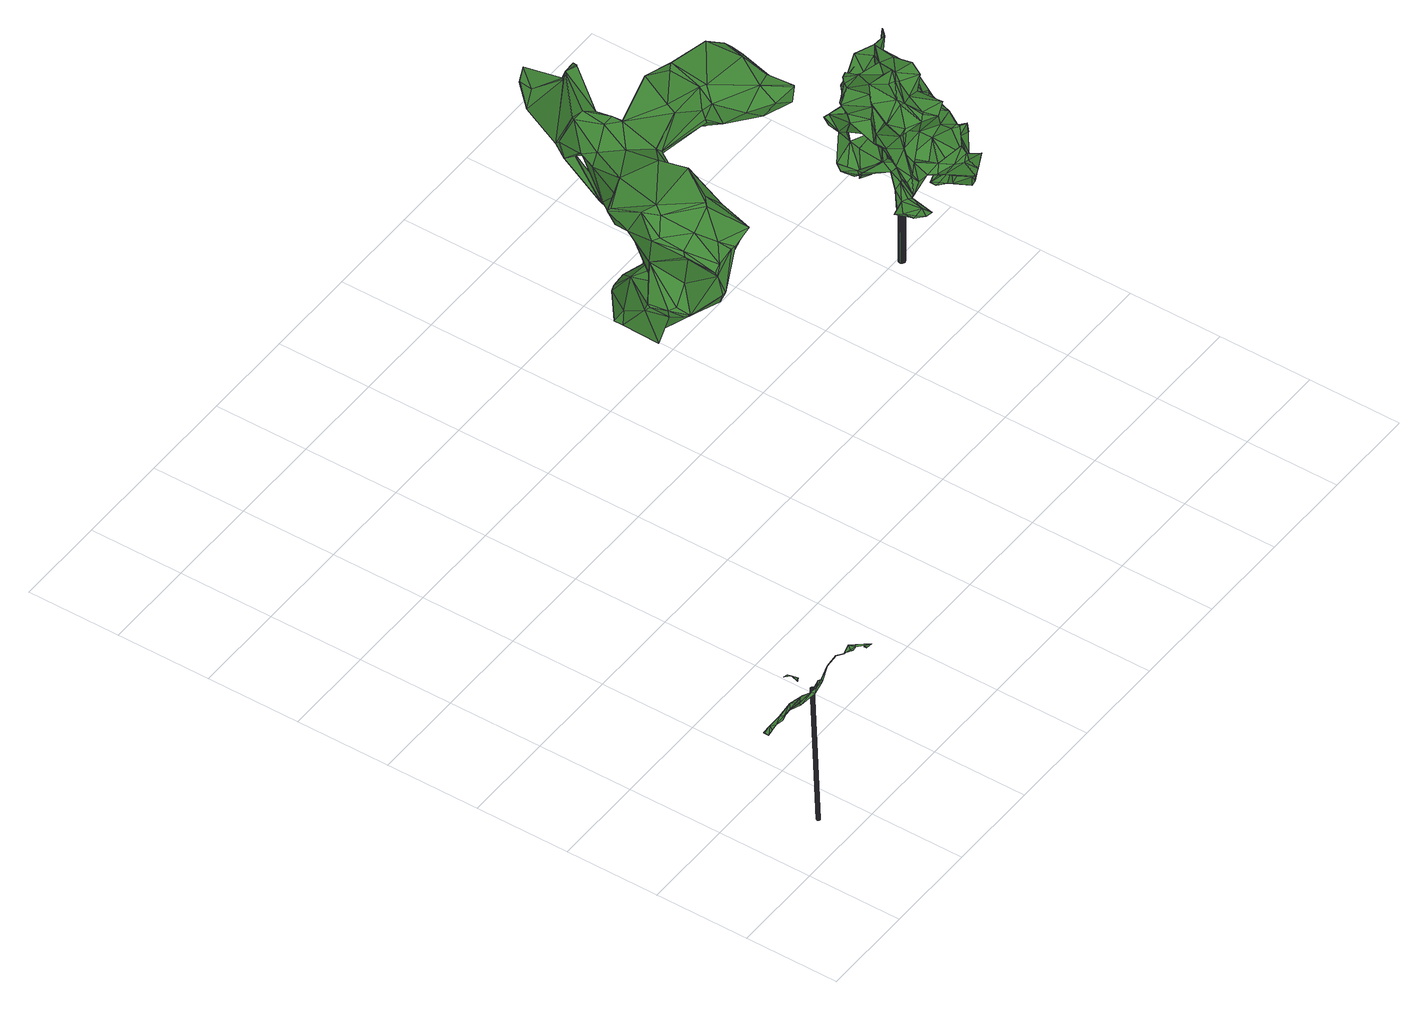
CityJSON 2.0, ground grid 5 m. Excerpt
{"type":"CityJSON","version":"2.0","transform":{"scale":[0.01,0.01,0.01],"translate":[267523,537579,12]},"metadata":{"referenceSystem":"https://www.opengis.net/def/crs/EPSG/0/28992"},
"CityObjects":{
"tree1":{"type":"SolitaryVegetationObject","attributes":{"gtid":402,"crown_width_m":3.44,"crown_median_z":21.38,"crown_r50_m":0.129,"crown_porosity":0.936,"trunk_H_m":8.37,"trunk_DBH_m":0.172,"trunk_radius_m":0.0861,"trunk_base_height_m":13.01,"original_gtid":"450"},"geometry":[{"type":"Solid","lod":"3","boundaries":[[[[0,1,2]],[[3,4,5]],[[6,7,8]],[[9,10,11]],[[7,10,9]],[[5,4,12]],[[13,14,3]],[[15,7,9]],[[15,16,7]],[[17,16,15]],[[3,5,13]],[[18,19,20]],[[21,22,23]],[[24,25,26]],[[27,28,29]],[[28,27,30]],[[28,30,31]],[[32,33,34]],[[32,35,33]],[[36,37,38]],[[24,26,39]],[[11,40,9]],[[3,18,4]],[[26,20,19]],[[16,17,41]],[[32,18,20]],[[12,4,18]],[[3,19,18]],[[13,42,14]],[[5,42,13]],[[43,36,38]],[[0,44,45]],[[0,45,1]],[[33,46,47]],[[48,49,46]],[[35,50,25]],[[51,52,53]],[[42,54,14]],[[2,55,56]],[[2,56,0]],[[26,50,20]],[[45,44,57]],[[36,58,59]],[[37,36,59]],[[60,61,62]],[[25,24,34]],[[32,20,35]],[[44,52,63]],[[42,5,54]],[[64,6,46]],[[64,46,8]],[[63,65,1]],[[52,65,63]],[[65,52,1]],[[27,29,37]],[[66,62,67]],[[26,25,50]],[[37,29,38]],[[33,48,46]],[[68,59,58]],[[31,30,38]],[[63,57,44]],[[63,1,57]],[[45,57,1]],[[69,70,71]],[[51,62,66]],[[60,62,51]],[[54,12,39]],[[16,41,11]],[[26,19,3]],[[66,55,2]],[[52,2,1]],[[71,72,73]],[[53,74,51]],[[34,33,75]],[[6,47,46]],[[55,74,53]],[[66,67,55]],[[34,75,35]],[[34,35,25]],[[11,41,40]],[[24,39,12]],[[71,17,72]],[[8,46,49]],[[36,43,58]],[[68,58,43]],[[72,9,40]],[[72,40,76]],[[20,50,35]],[[51,2,52]],[[66,2,51]],[[41,70,76]],[[52,44,77]],[[52,77,53]],[[6,8,47]],[[21,72,22]],[[11,10,16]],[[33,35,48]],[[35,75,48]],[[3,39,26]],[[38,30,43]],[[59,30,37]],[[8,49,47]],[[16,8,7]],[[7,6,10]],[[64,10,6]],[[8,10,64]],[[16,10,8]],[[37,30,27]],[[68,30,59]],[[43,30,68]],[[61,60,76]],[[28,31,29]],[[75,33,49]],[[47,49,33]],[[12,54,5]],[[71,70,41]],[[69,78,62]],[[71,78,69]],[[74,79,60]],[[76,22,72]],[[9,72,15]],[[21,73,72]],[[18,24,12]],[[32,34,24]],[[32,24,18]],[[49,48,75]],[[51,74,60]],[[54,39,14]],[[3,14,39]],[[15,72,17]],[[76,40,41]],[[71,41,17]],[[61,70,69]],[[62,61,69]],[[76,70,61]],[[56,53,77]],[[0,77,44]],[[56,77,0]],[[67,80,55]],[[74,55,80]],[[53,56,55]],[[78,71,73]],[[78,80,62]],[[74,80,78]],[[78,73,79]],[[78,79,74]],[[21,79,73]],[[67,62,80]],[[29,31,38]],[[79,21,23]],[[79,23,60]],[[60,23,76]],[[76,23,22]],[[81,82,83]],[[81,83,84]],[[84,83,85]],[[84,85,86]],[[83,82,87]],[[83,87,85]],[[85,87,88]],[[85,88,86]],[[87,82,89]],[[87,89,88]],[[88,89,90]],[[88,90,86]],[[89,82,91]],[[89,91,90]],[[90,91,92]],[[90,92,86]],[[91,82,93]],[[91,93,92]],[[92,93,94]],[[92,94,86]],[[93,82,95]],[[93,95,94]],[[94,95,96]],[[94,96,86]],[[95,82,97]],[[95,97,96]],[[96,97,98]],[[96,98,86]],[[97,82,99]],[[97,99,98]],[[98,99,100]],[[98,100,86]],[[99,82,101]],[[99,101,100]],[[100,101,102]],[[100,102,86]],[[101,82,103]],[[101,103,102]],[[102,103,104]],[[102,104,86]],[[103,82,105]],[[103,105,104]],[[104,105,106]],[[104,106,86]],[[105,82,107]],[[105,107,106]],[[106,107,108]],[[106,108,86]],[[107,82,109]],[[107,109,108]],[[108,109,110]],[[108,110,86]],[[109,82,111]],[[109,111,110]],[[110,111,112]],[[110,112,86]],[[111,82,113]],[[111,113,112]],[[112,113,114]],[[112,114,86]],[[113,82,115]],[[113,115,114]],[[114,115,116]],[[114,116,86]],[[115,82,117]],[[115,117,116]],[[116,117,118]],[[116,118,86]],[[117,82,119]],[[117,119,118]],[[118,119,120]],[[118,120,86]],[[119,82,121]],[[119,121,120]],[[120,121,122]],[[120,122,86]],[[121,82,123]],[[121,123,122]],[[122,123,124]],[[122,124,86]],[[123,82,125]],[[123,125,124]],[[124,125,126]],[[124,126,86]],[[125,82,127]],[[125,127,126]],[[126,127,128]],[[126,128,86]],[[127,82,129]],[[127,129,128]],[[128,129,130]],[[128,130,86]],[[129,82,81]],[[129,81,130]],[[130,81,84]],[[130,84,86]]]]}]},
"tree2":{"type":"SolitaryVegetationObject","attributes":{"gtid":317,"crown_width_m":11.9,"crown_median_z":21.82,"crown_r50_m":0.412,"crown_porosity":0.903,"trunk_H_m":8.92,"trunk_DBH_m":0.705,"trunk_radius_m":0.353,"trunk_base_height_m":12.9,"original_gtid":"356"},"geometry":[{"type":"Solid","lod":"3","boundaries":[[[[131,132,133]],[[132,134,133]],[[135,136,137]],[[138,139,140]],[[141,142,143]],[[144,145,146]],[[147,148,149]],[[150,151,152]],[[153,154,155]],[[156,157,155]],[[158,159,160]],[[160,159,161]],[[162,163,164]],[[165,166,167]],[[165,167,168]],[[169,152,151]],[[141,143,170]],[[171,172,173]],[[174,175,176]],[[177,159,158]],[[178,179,180]],[[181,179,178]],[[165,182,183]],[[184,185,142]],[[141,185,184]],[[141,184,142]],[[186,149,148]],[[187,188,145]],[[189,190,191]],[[192,193,194]],[[181,178,195]],[[196,185,141]],[[189,150,131]],[[194,197,192]],[[198,199,171]],[[200,147,201]],[[202,147,200]],[[203,149,204]],[[203,204,164]],[[205,206,207]],[[208,209,210]],[[211,212,213]],[[214,182,215]],[[216,201,217]],[[218,219,220]],[[221,222,223]],[[202,224,166]],[[194,154,225]],[[226,227,228]],[[229,230,231]],[[150,189,151]],[[232,233,234]],[[235,187,145]],[[236,168,167]],[[235,237,238]],[[172,221,239]],[[240,241,242]],[[185,243,244]],[[202,245,224]],[[188,246,247]],[[187,246,188]],[[186,214,185]],[[201,248,200]],[[165,183,166]],[[211,249,212]],[[250,251,252]],[[242,253,197]],[[192,197,253]],[[254,192,253]],[[162,169,238]],[[245,202,200]],[[255,256,257]],[[145,188,146]],[[258,215,182]],[[196,141,259]],[[260,261,262]],[[263,204,149]],[[263,149,186]],[[264,265,266]],[[264,266,267]],[[268,204,263]],[[238,187,235]],[[238,169,187]],[[177,269,208]],[[207,269,177]],[[245,200,270]],[[271,137,136]],[[164,204,268]],[[131,259,132]],[[272,273,270]],[[159,208,161]],[[143,274,170]],[[275,255,252]],[[276,255,275]],[[277,278,279]],[[192,254,193]],[[161,280,160]],[[135,208,136]],[[165,281,182]],[[159,177,208]],[[201,216,250]],[[166,282,236]],[[224,282,166]],[[242,241,253]],[[283,168,284]],[[285,286,271]],[[287,285,271]],[[168,283,286]],[[168,286,285]],[[285,165,168]],[[145,144,237]],[[285,281,165]],[[285,287,281]],[[191,151,189]],[[134,188,247]],[[288,177,158]],[[173,172,239]],[[209,135,289]],[[183,214,186]],[[270,200,248]],[[236,284,168]],[[247,290,291]],[[131,190,189]],[[236,167,166]],[[292,175,174]],[[293,170,274]],[[137,286,283]],[[270,248,272]],[[294,175,292]],[[234,292,295]],[[234,294,292]],[[296,297,298]],[[155,193,254]],[[206,258,299]],[[187,169,151]],[[216,275,300]],[[216,301,275]],[[183,182,214]],[[247,291,134]],[[302,289,283]],[[303,215,304]],[[302,305,218]],[[306,304,215]],[[194,225,197]],[[298,307,272]],[[277,308,309]],[[272,308,277]],[[290,151,191]],[[279,240,310]],[[144,146,132]],[[311,274,312]],[[311,312,138]],[[306,205,304]],[[170,293,141]],[[152,169,268]],[[227,198,228]],[[313,314,315]],[[186,148,183]],[[258,182,299]],[[137,289,135]],[[281,299,182]],[[253,241,254]],[[240,156,241]],[[206,299,287]],[[287,299,281]],[[224,316,282]],[[199,223,222]],[[302,218,220]],[[218,181,219]],[[143,140,139]],[[298,317,318]],[[221,172,222]],[[262,261,319]],[[180,179,320]],[[321,320,179]],[[214,303,322]],[[277,298,272]],[[293,259,141]],[[293,132,259]],[[300,275,323]],[[233,262,319]],[[150,259,131]],[[166,148,202]],[[324,260,325]],[[207,326,205]],[[327,264,195]],[[288,304,205]],[[275,296,318]],[[275,318,276]],[[272,248,250]],[[316,328,329]],[[163,330,203]],[[230,229,331]],[[320,331,229]],[[256,279,278]],[[180,332,178]],[[195,178,332]],[[164,268,162]],[[169,162,268]],[[260,174,176]],[[310,225,154]],[[199,333,223]],[[327,223,333]],[[206,287,334]],[[330,163,335]],[[309,257,256]],[[140,330,138]],[[152,243,259]],[[171,199,222]],[[162,335,163]],[[320,321,331]],[[260,262,325]],[[152,244,243]],[[215,303,214]],[[152,259,150]],[[276,156,255]],[[160,264,267]],[[226,228,171]],[[153,317,310]],[[333,199,336]],[[309,256,278]],[[327,195,332]],[[301,296,275]],[[257,309,308]],[[327,332,180]],[[320,327,180]],[[259,243,196]],[[238,138,162]],[[230,331,321]],[[279,310,277]],[[307,298,297]],[[307,297,273]],[[197,225,242]],[[231,227,226]],[[337,338,322]],[[203,330,339]],[[172,171,222]],[[256,156,240]],[[223,231,221]],[[221,231,226]],[[340,322,338]],[[340,338,341]],[[264,333,265]],[[333,264,327]],[[216,339,342]],[[232,262,233]],[[276,157,156]],[[276,317,157]],[[273,297,174]],[[174,295,292]],[[251,323,252]],[[216,323,250]],[[216,300,323]],[[262,232,325]],[[171,228,198]],[[310,317,277]],[[298,277,317]],[[343,342,339]],[[234,344,294]],[[138,330,335]],[[164,163,203]],[[218,305,321]],[[138,335,162]],[[230,345,231]],[[345,230,321]],[[140,143,342]],[[142,185,214]],[[273,272,307]],[[242,225,310]],[[242,310,240]],[[309,278,277]],[[155,157,317]],[[346,280,220]],[[155,154,193]],[[194,193,154]],[[220,280,161]],[[298,318,296]],[[153,310,154]],[[256,240,279]],[[221,226,347]],[[134,146,188]],[[257,308,250]],[[250,323,251]],[[255,257,252]],[[342,301,216]],[[340,142,214]],[[149,217,147]],[[276,318,317]],[[313,315,305]],[[321,305,315]],[[328,273,348]],[[234,233,344]],[[186,185,263]],[[343,339,330]],[[319,261,294]],[[147,217,201]],[[206,306,258]],[[306,206,205]],[[176,261,260]],[[176,175,261]],[[294,261,175]],[[143,142,342]],[[174,348,273]],[[239,347,173]],[[320,229,223]],[[223,229,231]],[[171,347,226]],[[173,347,171]],[[327,320,223]],[[239,221,347]],[[324,325,249]],[[325,232,249]],[[329,349,350]],[[260,324,174]],[[316,174,324]],[[342,329,301]],[[142,329,342]],[[349,329,142]],[[213,212,349]],[[249,232,212]],[[198,336,199]],[[208,135,209]],[[350,349,212]],[[350,212,232]],[[336,351,333]],[[155,254,241]],[[155,241,156]],[[137,283,289]],[[324,211,316]],[[333,352,265]],[[353,354,355]],[[275,252,323]],[[181,321,179]],[[181,218,321]],[[250,248,201]],[[132,146,134]],[[268,244,152]],[[202,148,147]],[[273,328,270]],[[245,270,328]],[[161,208,210]],[[210,356,161]],[[354,304,288]],[[286,137,271]],[[354,357,351]],[[337,354,353]],[[346,160,280]],[[346,264,160]],[[358,350,232]],[[249,211,324]],[[349,340,213]],[[142,340,349]],[[316,211,359]],[[227,336,198]],[[227,345,341]],[[231,345,227]],[[160,266,158]],[[160,267,266]],[[321,315,345]],[[161,356,220]],[[215,258,306]],[[340,214,322]],[[350,316,329]],[[303,337,322]],[[341,353,227]],[[315,314,345]],[[354,351,355]],[[313,284,359]],[[283,284,302]],[[166,183,148]],[[359,284,236]],[[302,284,313]],[[208,269,136]],[[210,302,356]],[[220,356,302]],[[353,355,227]],[[334,136,269]],[[207,334,269]],[[338,353,341]],[[338,337,353]],[[304,354,337]],[[304,337,303]],[[217,149,339]],[[181,195,346]],[[213,340,359]],[[341,314,340]],[[263,244,268]],[[185,244,263]],[[196,243,185]],[[219,181,346]],[[219,346,220]],[[195,264,346]],[[342,343,140]],[[250,308,272]],[[156,256,255]],[[151,246,187]],[[151,290,246]],[[247,246,290]],[[191,291,290]],[[191,190,291]],[[138,238,237]],[[145,237,235]],[[138,237,144]],[[131,133,190]],[[291,190,133]],[[291,133,134]],[[234,360,232]],[[252,257,250]],[[329,328,348]],[[348,296,329]],[[296,301,329]],[[174,297,296]],[[140,343,330]],[[136,334,271]],[[287,271,334]],[[207,206,334]],[[224,328,316]],[[224,245,328]],[[236,282,359]],[[143,139,274]],[[138,144,311]],[[316,358,174]],[[132,311,144]],[[293,274,311]],[[132,293,311]],[[312,274,139]],[[312,139,138]],[[319,294,344]],[[296,348,358]],[[174,358,348]],[[333,351,352]],[[227,355,336]],[[336,355,351]],[[359,314,313]],[[340,314,359]],[[233,319,344]],[[158,357,288]],[[354,288,357]],[[210,209,302]],[[205,326,288]],[[352,351,357]],[[288,326,177]],[[207,177,326]],[[203,339,149]],[[209,289,302]],[[359,282,316]],[[213,359,211]],[[345,314,341]],[[313,305,302]],[[357,158,266]],[[350,358,316]],[[352,266,265]],[[352,357,266]],[[217,339,216]],[[155,317,153]],[[296,358,360]],[[358,232,360]],[[234,295,360]],[[174,360,295]],[[296,360,174]],[[361,362,363]],[[361,363,364]],[[364,363,365]],[[364,365,366]],[[363,362,367]],[[363,367,365]],[[365,367,368]],[[365,368,366]],[[367,362,369]],[[367,369,368]],[[368,369,370]],[[368,370,366]],[[369,362,371]],[[369,371,370]],[[370,371,372]],[[370,372,366]],[[371,362,373]],[[371,373,372]],[[372,373,374]],[[372,374,366]],[[373,362,375]],[[373,375,374]],[[374,375,376]],[[374,376,366]],[[375,362,377]],[[375,377,376]],[[376,377,378]],[[376,378,366]],[[377,362,379]],[[377,379,378]],[[378,379,380]],[[378,380,366]],[[379,362,381]],[[379,381,380]],[[380,381,382]],[[380,382,366]],[[381,362,383]],[[381,383,382]],[[382,383,384]],[[382,384,366]],[[383,362,385]],[[383,385,384]],[[384,385,386]],[[384,386,366]],[[385,362,387]],[[385,387,386]],[[386,387,388]],[[386,388,366]],[[387,362,389]],[[387,389,388]],[[388,389,390]],[[388,390,366]],[[389,362,391]],[[389,391,390]],[[390,391,392]],[[390,392,366]],[[391,362,393]],[[391,393,392]],[[392,393,394]],[[392,394,366]],[[393,362,395]],[[393,395,394]],[[394,395,396]],[[394,396,366]],[[395,362,397]],[[395,397,396]],[[396,397,398]],[[396,398,366]],[[397,362,399]],[[397,399,398]],[[398,399,400]],[[398,400,366]],[[399,362,401]],[[399,401,400]],[[400,401,402]],[[400,402,366]],[[401,362,403]],[[401,403,402]],[[402,403,404]],[[402,404,366]],[[403,362,405]],[[403,405,404]],[[404,405,406]],[[404,406,366]],[[405,362,407]],[[405,407,406]],[[406,407,408]],[[406,408,366]],[[407,362,409]],[[407,409,408]],[[408,409,410]],[[408,410,366]],[[409,362,361]],[[409,361,410]],[[410,361,364]],[[410,364,366]]]]}]},
"tree3":{"type":"SolitaryVegetationObject","attributes":{"gtid":318,"crown_width_m":6.49,"crown_median_z":21.07,"crown_r50_m":0.323,"crown_porosity":0.91,"trunk_H_m":8.11,"trunk_DBH_m":0.339,"trunk_radius_m":0.169,"trunk_base_height_m":12.96,"original_gtid":"357"},"geometry":[{"type":"Solid","lod":"3","boundaries":[[[[411,412,413]],[[414,415,416]],[[417,418,419]],[[420,421,422]],[[423,424,425]],[[426,427,428]],[[429,430,431]],[[431,432,433]],[[434,435,436]],[[437,438,439]],[[440,441,442]],[[443,444,445]],[[446,447,416]],[[448,449,450]],[[451,452,453]],[[454,455,456]],[[457,458,459]],[[460,461,462]],[[463,464,465]],[[466,467,468]],[[469,470,471]],[[437,472,438]],[[473,474,429]],[[473,470,474]],[[420,475,476]],[[477,478,479]],[[477,479,480]],[[481,482,483]],[[484,485,486]],[[481,487,482]],[[488,425,489]],[[488,489,490]],[[491,492,493]],[[494,495,496]],[[497,450,498]],[[499,500,501]],[[502,413,503]],[[460,421,504]],[[503,505,506]],[[507,508,509]],[[510,511,512]],[[495,513,496]],[[459,514,515]],[[516,517,518]],[[519,516,518]],[[520,521,522]],[[523,524,525]],[[512,526,510]],[[527,528,529]],[[433,530,431]],[[472,531,532]],[[533,467,534]],[[535,536,537]],[[538,486,514]],[[539,540,513]],[[496,541,494]],[[486,457,484]],[[411,507,542]],[[543,544,545]],[[546,547,427]],[[496,548,541]],[[541,548,549]],[[550,551,552]],[[553,554,547]],[[499,501,555]],[[486,538,457]],[[556,557,558]],[[559,499,555]],[[555,560,559]],[[561,562,563]],[[415,564,565]],[[566,502,567]],[[568,551,478]],[[539,495,569]],[[530,433,570]],[[571,502,566]],[[572,413,573]],[[549,574,541]],[[569,575,539]],[[576,577,578]],[[579,580,581]],[[508,572,582]],[[583,584,585]],[[586,587,588]],[[589,590,591]],[[459,592,485]],[[459,485,457]],[[429,431,473]],[[593,470,473]],[[426,594,595]],[[546,596,597]],[[598,414,599]],[[596,600,601]],[[602,603,423]],[[424,423,603]],[[604,525,511]],[[451,605,606]],[[595,427,426]],[[566,607,571]],[[608,579,581]],[[609,610,611]],[[535,480,536]],[[602,443,603]],[[612,613,609]],[[614,615,616]],[[477,522,521]],[[604,523,525]],[[491,617,497]],[[417,497,617]],[[618,583,585]],[[430,472,431]],[[619,620,621]],[[621,620,622]],[[536,480,623]],[[619,624,545]],[[503,625,505]],[[482,626,483]],[[507,572,508]],[[445,444,627]],[[628,445,627]],[[468,629,594]],[[630,614,631]],[[632,562,633]],[[480,479,623]],[[599,414,634]],[[599,634,620]],[[456,525,524]],[[525,512,511]],[[635,636,415]],[[525,455,512]],[[637,628,627]],[[436,516,519]],[[436,638,516]],[[499,639,519]],[[558,557,640]],[[625,641,505]],[[549,642,579]],[[549,579,619]],[[535,537,477]],[[431,530,473]],[[493,425,643]],[[424,643,425]],[[601,644,645]],[[643,491,493]],[[561,531,584]],[[535,477,480]],[[423,444,602]],[[579,574,565]],[[418,643,424]],[[550,646,478]],[[527,646,550]],[[574,549,619]],[[574,619,647]],[[526,648,435]],[[482,487,475]],[[482,475,420]],[[422,482,420]],[[456,524,649]],[[650,651,652]],[[432,431,653]],[[490,637,488]],[[603,654,424]],[[418,424,654]],[[616,631,614]],[[565,631,616]],[[495,539,655]],[[656,657,658]],[[659,660,578]],[[565,616,415]],[[451,650,661]],[[451,661,452]],[[515,592,459]],[[662,623,646]],[[662,646,527]],[[413,572,411]],[[507,411,572]],[[663,552,551]],[[419,445,628]],[[652,664,650]],[[531,465,464]],[[665,666,582]],[[665,582,572]],[[661,650,664]],[[667,668,669]],[[468,445,419]],[[442,514,486]],[[647,619,544]],[[450,670,671]],[[567,503,506]],[[448,672,449]],[[561,449,672]],[[478,477,521]],[[568,478,521]],[[426,466,594]],[[468,594,466]],[[545,544,619]],[[665,573,571]],[[640,452,558]],[[442,441,606]],[[442,606,514]],[[596,649,600]],[[523,604,673]],[[523,673,674]],[[675,674,676]],[[450,449,670]],[[492,489,425]],[[677,489,492]],[[519,518,678]],[[446,519,678]],[[607,679,571]],[[680,681,682]],[[567,502,503]],[[550,668,527]],[[600,674,675]],[[497,498,683]],[[516,684,685]],[[633,686,687]],[[634,622,620]],[[511,688,604]],[[514,606,515]],[[681,680,689]],[[618,421,420]],[[481,460,462]],[[657,591,590]],[[634,657,590]],[[688,528,690]],[[518,517,678]],[[465,473,530]],[[619,579,620]],[[685,419,628]],[[466,426,428]],[[691,692,693]],[[638,454,597]],[[666,589,694]],[[610,695,611]],[[456,455,525]],[[475,670,476]],[[413,412,696]],[[576,635,577]],[[446,635,576]],[[616,635,415]],[[434,526,435]],[[507,509,697]],[[427,547,698]],[[574,647,565]],[[638,699,700]],[[701,658,639]],[[484,457,485]],[[702,557,556]],[[703,675,704]],[[542,702,411]],[[458,457,538]],[[453,452,705]],[[485,591,706]],[[485,706,707]],[[657,414,416]],[[634,414,657]],[[589,621,622]],[[589,634,590]],[[589,622,634]],[[453,702,542]],[[705,702,453]],[[428,708,709]],[[514,458,538]],[[459,458,514]],[[601,600,644]],[[422,421,710]],[[470,469,711]],[[474,711,712]],[[602,444,443]],[[713,464,463]],[[714,715,570]],[[417,617,418]],[[643,418,617]],[[655,539,716]],[[470,711,474]],[[717,686,633]],[[415,414,598]],[[718,641,625]],[[630,719,720]],[[714,721,715]],[[655,513,495]],[[561,672,448]],[[545,624,543]],[[593,471,470]],[[596,601,722]],[[448,684,561]],[[607,630,723]],[[652,692,691]],[[724,472,437]],[[509,725,697]],[[571,573,502]],[[695,610,726]],[[700,533,722]],[[700,467,533]],[[710,626,422]],[[649,524,674]],[[578,577,659]],[[418,654,419]],[[510,526,660]],[[578,660,526]],[[432,709,708]],[[631,565,727]],[[637,490,517]],[[513,655,716]],[[716,539,513]],[[728,729,631]],[[504,421,618]],[[504,618,585]],[[415,598,599]],[[494,569,495]],[[730,731,615]],[[615,731,520]],[[423,425,488]],[[728,732,624]],[[490,541,574]],[[700,722,684]],[[633,562,722]],[[722,562,561]],[[665,572,573]],[[591,694,589]],[[416,539,686]],[[466,534,467]],[[519,717,436]],[[476,449,618]],[[465,733,473]],[[734,601,531]],[[601,645,531]],[[548,496,642]],[[496,513,642]],[[548,642,549]],[[616,577,635]],[[661,674,735]],[[703,644,600]],[[541,677,736]],[[737,439,438]],[[504,461,460]],[[487,481,462]],[[487,462,475]],[[671,475,462]],[[671,670,475]],[[630,720,614]],[[569,450,575]],[[682,667,556]],[[642,580,579]],[[540,580,642]],[[448,450,417]],[[553,547,546]],[[456,649,596]],[[427,738,546]],[[553,546,597]],[[546,738,533]],[[463,739,713]],[[528,662,529]],[[527,529,662]],[[486,586,442]],[[494,541,736]],[[704,740,664]],[[615,659,577]],[[615,577,616]],[[621,741,679]],[[571,679,665]],[[508,582,666]],[[450,569,498]],[[600,649,674]],[[645,644,703]],[[588,587,707]],[[633,722,742]],[[637,517,628]],[[467,700,738]],[[690,528,527]],[[743,744,745]],[[430,745,744]],[[690,527,746]],[[440,747,712]],[[463,748,739]],[[721,726,610]],[[610,749,721]],[[721,698,726]],[[750,726,698]],[[739,748,612]],[[674,740,676]],[[465,530,463]],[[733,593,473]],[[532,438,472]],[[690,746,681]],[[690,681,688]],[[537,660,659]],[[722,601,742]],[[738,597,533]],[[751,483,626]],[[523,674,524]],[[744,472,430]],[[728,624,619]],[[511,660,537]],[[510,660,511]],[[555,501,560]],[[694,752,666]],[[670,449,476]],[[737,438,532]],[[416,753,539]],[[540,539,753]],[[754,661,735]],[[679,741,665]],[[684,722,561]],[[755,712,711]],[[441,651,650]],[[500,519,576]],[[578,500,576]],[[500,578,526]],[[637,627,444]],[[576,519,446]],[[441,440,755]],[[441,755,693]],[[693,755,691]],[[468,467,445]],[[436,717,701]],[[702,556,667]],[[732,543,624]],[[603,443,654]],[[543,727,544]],[[430,429,745]],[[682,756,680]],[[638,435,454]],[[469,471,652]],[[707,486,485]],[[682,556,756]],[[513,540,642]],[[446,636,635]],[[444,423,488]],[[444,488,637]],[[432,708,433]],[[570,433,708]],[[442,747,440]],[[499,559,434]],[[526,434,559]],[[570,708,428]],[[710,421,460]],[[445,594,629]],[[677,490,489]],[[586,747,442]],[[585,747,586]],[[607,621,679]],[[479,478,646]],[[479,646,623]],[[718,663,551]],[[563,562,757]],[[730,521,731]],[[685,517,516]],[[628,517,685]],[[621,589,741]],[[600,675,703]],[[516,700,684]],[[618,449,561]],[[595,445,738]],[[594,445,595]],[[586,504,585]],[[498,569,494]],[[467,738,445]],[[561,734,531]],[[618,561,583]],[[607,723,728]],[[682,681,746]],[[568,521,730]],[[563,601,561]],[[561,601,734]],[[563,757,601]],[[758,461,504]],[[520,522,537]],[[462,461,758]],[[540,581,580]],[[699,638,597]],[[681,689,688]],[[757,742,601]],[[639,499,701]],[[759,560,501]],[[526,501,500]],[[760,501,526]],[[647,544,727]],[[728,619,621]],[[712,745,474]],[[647,727,565]],[[505,761,506]],[[720,506,761]],[[614,720,761]],[[631,732,728]],[[727,732,631]],[[727,543,732]],[[483,751,481]],[[762,650,763]],[[762,763,606]],[[451,763,650]],[[606,763,451]],[[453,697,725]],[[460,626,710]],[[751,626,460]],[[588,632,764]],[[509,508,666]],[[532,531,737]],[[618,420,476]],[[462,758,671]],[[724,437,439]],[[509,592,725]],[[758,504,586]],[[486,587,586]],[[542,697,453]],[[586,588,758]],[[701,742,757]],[[565,564,579]],[[416,415,636]],[[678,447,446]],[[757,588,707]],[[717,633,742]],[[639,717,519]],[[411,669,412]],[[696,412,669]],[[633,687,764]],[[760,526,759]],[[636,446,416]],[[742,701,717]],[[748,463,613]],[[759,559,560]],[[443,629,468]],[[456,596,553]],[[443,468,419]],[[550,503,765]],[[503,550,552]],[[413,765,503]],[[696,765,413]],[[550,765,696]],[[696,668,550]],[[445,629,443]],[[662,766,623]],[[662,528,766]],[[511,766,528]],[[511,528,688]],[[536,623,766]],[[537,536,766]],[[537,766,511]],[[599,564,415]],[[612,726,739]],[[612,695,726]],[[417,685,448]],[[608,447,579]],[[517,490,447]],[[517,447,678]],[[591,752,694]],[[615,614,730]],[[417,419,685]],[[448,685,684]],[[746,527,668]],[[682,746,668]],[[682,668,667]],[[516,638,700]],[[665,741,666]],[[595,738,427]],[[546,713,596]],[[596,713,553]],[[502,573,413]],[[500,499,519]],[[477,537,522]],[[436,701,499]],[[688,689,604]],[[631,723,630]],[[760,759,501]],[[666,741,589]],[[478,551,550]],[[553,597,456]],[[454,456,597]],[[652,471,767]],[[652,767,645]],[[659,520,537]],[[615,520,659]],[[432,653,709]],[[439,709,653]],[[650,762,441]],[[606,441,762]],[[417,450,497]],[[748,613,612]],[[621,607,728]],[[505,641,761]],[[552,625,503]],[[630,607,719]],[[443,419,654]],[[579,447,574]],[[490,574,447]],[[416,447,753]],[[608,753,447]],[[639,658,416]],[[657,416,658]],[[692,651,441]],[[609,695,612]],[[611,695,609]],[[717,639,416]],[[739,554,713]],[[713,554,553]],[[715,721,749]],[[707,587,486]],[[436,435,638]],[[515,605,592]],[[606,605,515]],[[739,726,750]],[[554,739,750]],[[706,591,656]],[[706,656,707]],[[453,768,451]],[[657,656,591]],[[714,570,428]],[[757,707,656]],[[701,757,656]],[[717,416,686]],[[743,745,712]],[[764,687,588]],[[539,687,686]],[[474,745,429]],[[696,669,668]],[[691,711,469]],[[691,755,711]],[[608,581,753]],[[441,693,692]],[[472,744,531]],[[531,744,743]],[[431,472,724]],[[531,769,733]],[[531,733,465]],[[645,769,531]],[[721,714,770]],[[428,770,714]],[[698,547,750]],[[554,750,547]],[[725,768,453]],[[722,533,597]],[[722,597,596]],[[534,713,533]],[[700,597,738]],[[700,699,597]],[[533,713,546]],[[704,664,652]],[[703,704,652]],[[427,770,428]],[[721,770,427]],[[767,769,645]],[[466,428,709]],[[771,531,464]],[[566,567,719]],[[753,581,540]],[[499,434,436]],[[512,455,526]],[[607,566,719]],[[620,564,599]],[[772,534,709]],[[737,531,771]],[[772,709,439]],[[466,709,534]],[[758,575,671]],[[559,759,526]],[[667,669,702]],[[702,669,411]],[[494,736,683]],[[661,740,674]],[[661,664,740]],[[568,641,718]],[[551,568,718]],[[663,625,552]],[[718,625,663]],[[652,651,692]],[[656,658,773]],[[656,773,701]],[[701,773,658]],[[645,703,652]],[[568,730,641]],[[677,541,490]],[[643,617,491]],[[492,736,677]],[[491,736,492]],[[485,592,752]],[[736,491,683]],[[494,683,498]],[[497,683,491]],[[492,425,493]],[[740,704,676]],[[675,676,704]],[[698,721,427]],[[725,592,768]],[[460,481,751]],[[761,641,730]],[[761,730,614]],[[705,557,702]],[[558,756,556]],[[754,756,558]],[[680,756,754]],[[712,747,584]],[[585,584,747]],[[583,561,584]],[[531,743,584]],[[691,469,652]],[[755,440,712]],[[712,584,743]],[[764,632,633]],[[455,435,648]],[[455,648,526]],[[507,697,542]],[[632,588,562]],[[757,562,588]],[[558,452,774]],[[558,774,754]],[[754,774,661]],[[661,774,452]],[[705,452,557]],[[640,557,452]],[[422,626,482]],[[671,575,450]],[[758,588,575]],[[539,575,687]],[[588,687,575]],[[735,673,754]],[[689,680,673]],[[754,673,680]],[[674,673,735]],[[689,673,604]],[[767,471,769]],[[769,471,733]],[[593,733,471]],[[605,451,768]],[[605,768,592]],[[609,715,749]],[[609,749,610]],[[530,613,463]],[[613,530,715]],[[570,715,530]],[[609,613,715]],[[723,729,728]],[[723,631,729]],[[724,439,653]],[[724,653,431]],[[485,752,591]],[[509,752,592]],[[509,666,752]],[[455,454,435]],[[737,772,439]],[[771,772,737]],[[534,772,713]],[[771,464,772]],[[464,713,772]],[[620,579,564]],[[506,719,567]],[[720,719,506]],[[520,731,521]],[[775,776,777]],[[775,777,778]],[[778,777,779]],[[778,779,780]],[[777,776,781]],[[777,781,779]],[[779,781,782]],[[779,782,780]],[[781,776,783]],[[781,783,782]],[[782,783,784]],[[782,784,780]],[[783,776,785]],[[783,785,784]],[[784,785,786]],[[784,786,780]],[[785,776,787]],[[785,787,786]],[[786,787,788]],[[786,788,780]],[[787,776,789]],[[787,789,788]],[[788,789,790]],[[788,790,780]],[[789,776,791]],[[789,791,790]],[[790,791,792]],[[790,792,780]],[[791,776,793]],[[791,793,792]],[[792,793,794]],[[792,794,780]],[[793,776,795]],[[793,795,794]],[[794,795,796]],[[794,796,780]],[[795,776,797]],[[795,797,796]],[[796,797,798]],[[796,798,780]],[[797,776,799]],[[797,799,798]],[[798,799,800]],[[798,800,780]],[[799,776,801]],[[799,801,800]],[[800,801,802]],[[800,802,780]],[[801,776,803]],[[801,803,802]],[[802,803,804]],[[802,804,780]],[[803,776,805]],[[803,805,804]],[[804,805,806]],[[804,806,780]],[[805,776,807]],[[805,807,806]],[[806,807,808]],[[806,808,780]],[[807,776,809]],[[807,809,808]],[[808,809,810]],[[808,810,780]],[[809,776,811]],[[809,811,810]],[[810,811,812]],[[810,812,780]],[[811,776,813]],[[811,813,812]],[[812,813,814]],[[812,814,780]],[[813,776,815]],[[813,815,814]],[[814,815,816]],[[814,816,780]],[[815,776,817]],[[815,817,816]],[[816,817,818]],[[816,818,780]],[[817,776,819]],[[817,819,818]],[[818,819,820]],[[818,820,780]],[[819,776,821]],[[819,821,820]],[[820,821,822]],[[820,822,780]],[[821,776,823]],[[821,823,822]],[[822,823,824]],[[822,824,780]],[[823,776,775]],[[823,775,824]],[[824,775,778]],[[824,778,780]]]]}]}
},
"vertices":[
[68,253,821],[52,289,799],[95,256,836],[610,119,1018],[620,83,1029],[626,114,985],[367,156,1047],[313,150,1008],[367,154,1047],[304,161,1002],[314,150,1006],[305,160,1001],[619,82,1029],[636,133,970],[635,135,970],[273,147,990],[308,141,1001],[263,150,960],[559,130,1046],[565,135,1034],[533,147,1052],[187,184,939],[223,201,939],[204,215,912],[550,124,1043],[527,123,1037],[564,135,1033],[350,385,866],[350,383,866],[364,375,874],[385,366,854],[364,374,873],[517,143,1070],[469,131,1062],[508,124,1056],[478,135,1055],[412,349,831],[386,367,855],[386,365,856],[609,118,1016],[264,156,966],[264,151,960],[635,134,969],[393,337,832],[44,255,809],[44,256,808],[412,139,1086],[412,138,1088],[468,130,1060],[412,137,1087],[527,125,1036],[127,256,861],[74,271,836],[84,242,851],[624,114,984],[125,234,849],[84,242,849],[43,256,809],[411,349,829],[398,359,836],[196,246,895],[197,245,893],[184,237,876],[45,276,812],[367,156,1046],[52,290,801],[128,255,859],[143,234,867],[393,337,830],[204,214,910],[250,211,922],[200,182,918],[251,162,967],[187,182,938],[142,234,869],[469,129,1061],[251,211,923],[67,253,823],[171,225,886],[171,226,887],[143,233,868],[334,175,101],[325,175,101],[333,177,101],[309,193,938],[309,195,938],[301,193,938],[333,179,101],[308,197,938],[331,181,101],[307,199,938],[329,182,101],[305,200,938],[327,183,101],[303,201,938],[325,184,101],[301,201,938],[323,183,101],[299,201,938],[321,183,101],[297,200,938],[319,181,101],[295,199,938],[318,180,101],[293,197,938],[317,177,101],[292,195,938],[316,175,101],[292,193,938],[317,173,101],[292,191,938],[317,171,101],[293,189,938],[319,169,101],[294,187,938],[321,168,101],[296,185,938],[323,167,101],[298,184,938],[325,166,101],[301,184,938],[327,167,101],[303,184,938],[329,168,101],[305,185,938],[331,169,101],[307,187,938],[332,171,101],[308,188,938],[333,173,101],[309,190,938],
[3145,2444,1094],[3131,2615,1066],[3215,2425,1133],[3225,2493,1226],[2262,2100,981],[2302,2102,1003],[2233,2254,1057],[3043,2878,1166],[2987,2825,1053],[2979,2876,1154],[2969,2669,1045],[2606,2703,1085],[2983,2824,1053],[3214,2722,1227],[3261,2702,1299],[3255,2664,1270],[2570,2934,1222],[2531,2787,1173],[2638,2880,1217],[3046,2475,1172],[3148,2470,1271],[2909,2568,1287],[2832,3412,804],[2829,3441,729],[2865,3396,812],[2853,3340,958],[2850,3337,955],[2388,2161,665],[2307,2089,809],[2209,2163,741],[2162,2168,756],[2967,2836,1356],[2911,2940,1263],[2934,2821,1341],[2283,2444,1208],[2348,2692,1192],[2184,2624,1164],[2206,2472,1204],[2956,2632,1337],[3027,2686,991],[2505,2489,457],[2480,2494,325],[2498,2514,374],[2540,2941,761],[2607,2943,661],[2594,2922,682],[2319,2080,826],[2090,2496,572],[2126,2514,622],[2098,2547,562],[2099,2380,720],[2512,2425,1272],[2507,2585,1237],[2635,2697,1131],[2644,2663,1144],[2612,2673,1179],[3205,2608,1332],[3263,2641,1281],[3166,2394,1183],[3264,2370,1130],[3268,2360,1228],[2943,3451,691],[2937,3438,697],[2839,3449,686],[2138,2327,508],[2902,2591,1162],[2887,3485,721],[2499,2464,579],[2411,2457,494],[2518,3065,1224],[2567,3050,1246],[2434,2877,1183],[2907,2941,1261],[2853,2779,1211],[2561,2142,990],[2560,2119,1025],[2448,2118,994],[2271,2092,956],[2237,2233,1014],[2258,2267,828],[2438,2808,907],[2538,2806,866],[2486,2772,939],[2579,2540,1103],[2614,2358,1024],[2637,3028,1201],[2635,2934,1224],[2110,2371,758],[2106,2354,747],[2127,2269,756],[2461,2498,400],[2463,2493,401],[2391,2480,480],[2390,2872,1131],[2828,3461,742],[2432,2557,573],[2481,2504,695],[2482,2499,614],[2303,2694,545],[2344,2671,595],[2380,2634,584],[2585,2825,756],[2627,2891,662],[2641,2996,735],[3238,2730,1325],[2167,2635,1156],[3204,2756,1302],[3171,2787,1359],[2481,2498,322],[2812,3478,903],[2867,3401,814],[2886,3488,734],[2891,2593,1191],[2882,2606,1245],[2417,2955,1146],[3235,2492,1260],[3247,2485,1249],[2547,3095,1199],[2540,2806,778],[2737,3266,1246],[2793,3243,1254],[2827,3286,1218],[2983,3445,698],[2984,3440,697],[2817,3323,1105],[2800,3545,1073],[2779,3314,1144],[2576,2279,1072],[2964,2546,1129],[2587,2848,711],[2630,2899,617],[2591,2846,712],[2843,2731,1193],[2183,2341,556],[2254,2402,614],[2378,2207,686],[2280,2300,744],[2932,2654,1331],[2412,2116,1003],[2476,3117,1085],[2312,2253,1111],[2486,3145,1053],[2511,3115,954],[3082,2737,944],[2748,3237,1047],[2796,3253,1008],[2660,3428,980],[2732,3518,1048],[2733,3520,1044],[2155,2201,734],[2410,2260,1223],[2359,2718,1059],[2156,2379,1116],[2190,2537,1065],[2259,2401,1183],[2184,2354,1127],[2404,2245,1213],[2509,2221,747],[2226,2242,1031],[3270,2363,1232],[3268,2378,1168],[2614,2957,683],[3110,2647,989],[2626,2930,631],[2636,2998,734],[2570,3104,952],[2567,3108,952],[2722,3288,982],[2456,2291,1212],[2732,3245,1086],[2620,2965,1111],[2183,2412,942],[2640,2372,968],[2618,2312,979],[2266,2454,733],[2595,2272,1021],[2535,3119,988],[2756,3292,1166],[2719,3440,1054],[2778,3458,856],[3076,2765,1104],[3039,2789,1084],[2260,2568,986],[2427,2497,869],[2311,2502,738],[2409,2830,915],[2767,3322,950],[2752,3260,1007],[2635,2898,616],[2276,2686,536],[2251,2562,714],[2551,2422,942],[2793,3241,1249],[2536,2808,777],[2575,2820,743],[2382,2208,875],[2233,2486,517],[2508,3019,1048],[2582,2903,1044],[2916,2938,1245],[2300,2693,549],[2174,2471,522],[2349,2440,520],[2386,2171,1043],[2944,2906,1244],[2483,2400,625],[2511,2428,906],[2514,2432,905],[2685,2884,1174],[2473,2539,960],[2462,2501,783],[2685,2883,1170],[2913,2913,1230],[2636,2927,657],[2395,2526,745],[2138,2269,708],[2493,2515,373],[2541,3075,970],[2550,2762,952],[2540,2811,867],[2475,2374,660],[2471,2376,662],[2486,2313,729],[2511,2259,737],[2477,2377,663],[2155,2240,770],[2419,2237,701],[2544,2940,764],[2273,2665,971],[2638,2996,738],[2610,2675,90],[2575,2675,90],[2609,2684,90],[2619,2678,981],[2618,2688,981],[2584,2678,982],[2605,2693,90],[2614,2696,981],[2600,2700,90],[2609,2703,981],[2592,2706,90],[2601,2709,981],[2584,2709,90],[2593,2712,981],[2575,2710,90],[2584,2714,981],[2566,2709,90],[2574,2712,982],[2557,2706,90],[2566,2709,982],[2550,2700,90],[2559,2703,982],[2544,2693,90],[2553,2696,982],[2541,2684,90],[2550,2687,982],[2540,2675,90],[2548,2678,982],[2541,2666,90],[2550,2669,982],[2545,2657,90],[2553,2661,982],[2550,2650,90],[2559,2653,982],[2558,2644,90],[2566,2648,982],[2566,2641,90],[2575,2644,982],[2575,2640,90],[2584,2643,982],[2584,2641,90],[2593,2644,982],[2593,2645,90],[2601,2648,982],[2600,2650,90],[2609,2654,981],[2606,2657,90],[2614,2661,981],[2609,2666,90],[2618,2669,981],
[3427,1902,1270],[3483,1986,1280],[3388,2026,1330],[3506,2019,964],[3507,2153,1041],[3501,2035,920],[3514,2019,759],[3540,2099,679],[3623,2048,676],[3398,1792,674],[3439,1712,652],[3413,1728,640],[3544,2131,656],[3522,2104,638],[3432,2113,659],[3776,1956,627],[3810,1976,752],[3789,1938,633],[3697,1652,684],[3682,1659,663],[3744,1774,645],[3742,1842,659],[3759,1784,654],[3735,1997,946],[3715,1991,913],[3667,1994,911],[3612,1809,634],[3611,1809,636],[3609,1840,640],[3477,1707,870],[3503,1724,905],[3446,1741,870],[3621,2059,672],[3608,2116,720],[3674,2016,693],[3589,2131,906],[3541,2105,871],[3528,1938,776],[3433,1879,744],[3452,1951,768],[3511,1834,1041],[3571,1769,1129],[3464,1788,1163],[3740,1968,926],[3774,1986,949],[3779,1952,933],[3289,1747,939],[3267,1694,906],[3329,1749,944],[3395,1738,699],[3390,1812,723],[3352,1822,730],[3819,1820,779],[3773,1791,714],[3767,1749,745],[3741,1948,649],[3691,1977,688],[3668,2013,676],[3606,1626,902],[3675,1621,797],[3726,1638,842],[3623,1755,670],[3759,1673,744],[3655,1619,767],[3318,1824,700],[3402,1854,717],[3747,2212,1223],[3653,2185,1288],[3764,2205,1246],[3792,2236,1251],[3299,1775,719],[3340,1746,676],[3339,1745,677],[3300,1788,935],[3317,1827,976],[3326,1806,908],[3287,1817,702],[3539,2117,685],[3424,2100,685],[3475,2144,795],[3424,2090,693],[3422,2098,683],[3432,2111,657],[3343,2076,758],[3307,2029,820],[3307,2128,789],[3462,1991,775],[3359,2058,765],[3610,1996,1002],[3655,2164,972],[3644,2123,1070],[3381,2147,1248],[3459,2136,1276],[3413,1806,713],[3469,2217,1240],[3433,2205,1244],[3310,1875,1222],[3309,1876,1221],[3350,1828,1140],[3805,2098,1047],[3801,2078,1102],[3812,2028,987],[3328,2051,822],[3351,1725,910],[3339,1751,943],[3612,2020,847],[3554,2090,841],[3583,2123,888],[3608,2118,905],[3675,2215,1122],[3631,2269,1198],[3720,2204,1187],[3778,1966,1004],[3784,1919,956],[3801,1984,996],[3748,2080,991],[3651,2077,1272],[3713,2068,1164],[3635,2090,1239],[3806,1765,716],[3660,1759,726],[3620,1796,655],[3729,1972,712],[3728,1899,676],[3793,2238,1250],[3794,2235,1250],[3752,2219,1134],[3267,1696,905],[3432,1980,833],[3351,2052,790],[3345,2122,759],[3429,1883,1251],[3346,2252,1034],[3352,2227,992],[3351,2226,993],[3783,1942,763],[3828,1961,785],[3315,2148,803],[3315,2157,817],[3553,2087,1308],[3632,2170,1244],[3527,2081,1229],[3799,1938,771],[3814,1892,780],[3601,2022,1063],[3540,1909,1201],[3510,1814,1176],[3618,1780,1177],[3710,1979,1036],[3651,1999,1113],[3554,1876,766],[3545,1890,776],[3530,1790,806],[3416,2176,991],[3432,2200,985],[3325,2147,1196],[3403,2178,1244],[3611,2267,1219],[3350,2050,788],[3765,1845,673],[3316,2136,1197],[3351,1991,1255],[3399,2031,1257],[3440,2172,849],[3452,1950,770],[3654,2166,971],[3629,2184,1024],[3682,2190,985],[3440,2170,851],[3346,2121,761],[3382,2074,752],[3382,1928,1169],[3517,1838,787],[3530,1788,804],[3528,1788,804],[3456,1784,869],[3439,1848,921],[3479,1856,883],[3336,1966,1030],[3369,1974,993],[3363,1938,996],[3354,1808,1069],[3728,1636,843],[3701,2006,687],[3733,1996,723],[3688,1932,864],[3688,1934,863],[3517,2016,1055],[3461,2076,1070],[3716,1817,942],[3667,1818,941],[3588,2113,672],[3578,2113,662],[3738,1974,1038],[3381,1838,1022],[3410,1792,948],[3346,2121,1129],[3473,2142,797],[3900,1831,736],[3890,1875,752],[3895,1856,755],[3878,1822,814],[3898,1830,737],[3501,2265,1109],[3618,2238,1091],[3529,2203,1059],[3494,2066,752],[3414,1807,711],[3354,2172,978],[3381,2148,970],[3338,2099,1086],[3340,2099,1085],[3766,2203,1245],[3345,2249,1034],[3472,2152,1188],[3412,1726,642],[3610,2118,735],[3609,2117,736],[3670,2015,677],[3467,2166,1117],[3456,2216,1047],[3538,1899,780],[3565,1929,786],[3403,1985,1019],[3582,2132,999],[3582,2130,1000],[3609,2119,735],[3695,1989,886],[3519,2014,945],[3617,1778,1179],[3489,2225,1188],[3314,2154,818],[3502,2093,635],[3699,1786,939],[3604,1725,862],[3654,2183,1287],[3408,2207,970],[3737,1997,944],[3783,1919,954],[3564,1800,980],[3559,1705,879],[3618,1670,909],[3710,1826,661],[3619,2057,671],[3303,2024,827],[3489,1905,1049],[3390,1977,984],[3506,2017,963],[3675,2219,1023],[3736,2171,1052],[3621,1794,1022],[3675,2173,1208],[3579,2096,1179],[3698,1785,941],[3399,2018,1184],[3324,1944,1111],[3534,1963,1270],[3549,1994,1298],[3508,1965,1292],[3393,1885,733],[3391,1884,735],[3538,1899,776],[3685,1927,1043],[3740,1828,997],[3726,1776,951],[3727,1773,955],[3383,2096,729],[3584,2126,888],[3344,2119,1129],[3638,1945,1144],[3657,2015,1167],[3655,1928,1238],[3381,2072,750],[3566,1929,783],[3522,2017,764],[3482,1992,807],[3527,1938,778],[3715,2066,1163],[3652,1997,1114],[3663,2045,1255],[3611,1640,935],[3599,1662,975],[3599,1660,976],[3323,1943,1050],[3884,1847,781],[3514,1986,1345],[3405,1838,1140],[3830,1963,784],[3666,1975,876],[3639,1977,860],[3589,1911,970],[3458,1879,1236],[3728,1760,941],[3728,1759,944],[3494,1803,1180],[3385,1853,1006],[3433,1868,930],[3760,1854,660],[3721,1868,664],[3438,1710,654],[3593,1637,891],[3532,1703,824],[3788,1900,757],[3790,1901,755],[3867,1863,747],[3301,2005,850],[3613,2009,862],[3589,2199,1153],[3444,2151,1178],[3487,2210,1167],[3850,1899,772],[3672,1934,863],[3426,2091,1083],[3632,1795,643],[3380,1834,1123],[3851,1899,774],[3365,2239,1043],[3365,2237,1043],[3415,2176,993],[3597,2257,1150],[3624,2261,1172],[3364,2239,1044],[3746,1693,789],[3581,1736,847],[3665,1899,1030],[3381,2094,728],[3608,1839,642],[3731,1994,724],[3827,1865,798],[3724,1773,956],[3394,2023,1106],[3578,1878,945],[3640,1712,726],[3616,1721,694],[3651,1637,751],[3668,1982,1273],[3511,1718,828],[3877,1821,813],[3889,1874,750],[3843,1906,778],[3356,1744,680],[3334,1896,1038],[3459,2007,798],[3595,1889,1111],[3555,1671,889],[3611,1914,1177],[3552,1860,937],[3431,1882,755],[3719,2088,1116],[3690,2139,1073],[3487,2227,1187],[3499,1773,896],[3441,1847,923],[3535,1928,781],[3510,2033,1294],[3744,2197,1176],[3606,1680,875],[3424,1845,1110],[3700,1671,787],[3820,1928,772],[3710,1826,664],[3721,1868,668],[3512,1980,1052],[3562,1819,1131],[3592,1975,96],[3575,1975,96],[3591,1980,96],[3573,1962,908],[3572,1966,908],[3556,1962,907],[3590,1984,96],[3570,1970,908],[3587,1987,96],[3568,1974,908],[3583,1990,96],[3564,1977,908],[3579,1992,96],[3560,1978,907],[3575,1992,96],[3556,1979,907],[3570,1991,96],[3551,1978,907],[3566,1990,96],[3547,1976,907],[3563,1987,96],[3544,1973,907],[3560,1983,96],[3541,1970,907],[3559,1979,96],[3540,1966,907],[3558,1975,96],[3539,1961,907],[3559,1970,96],[3540,1957,907],[3560,1966,96],[3541,1953,907],[3563,1963,96],[3544,1949,907],[3567,1960,96],[3548,1947,907],[3571,1959,96],[3552,1945,907],[3575,1958,96],[3556,1945,907],[3580,1959,96],[3560,1945,907],[3584,1960,96],[3565,1947,907],[3587,1963,96],[3568,1950,907],[3590,1967,96],[3571,1954,907],[3591,1971,96],[3572,1958,907]
]}
